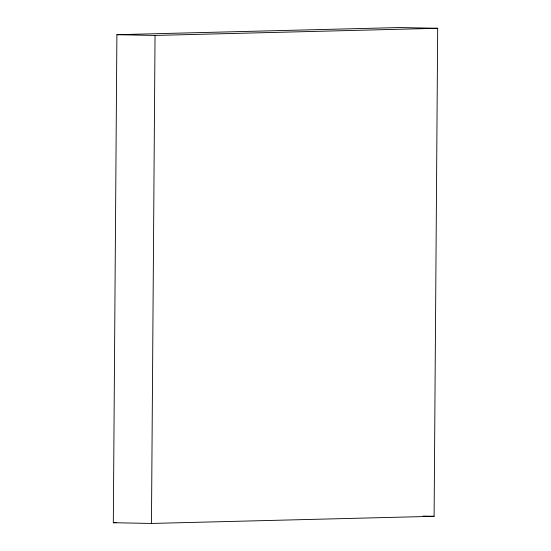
<?xml version="1.0" encoding="UTF-8"?>
<svg xmlns="http://www.w3.org/2000/svg" width="551" height="551" viewBox="0 0 551 551"><rect width="100%" height="100%" fill="white"/><g stroke="black" fill="none" stroke-linecap="round" stroke-linejoin="round"><path stroke-width="0.83" d="M113.313 522.713L116.895 34.699L399.537 27.55L437.687 28.287L434.105 516.301L151.463 523.45L113.313 522.713L116.75 522.623M151.463 523.45L155.038 35.436L437.687 28.287M116.895 34.699L155.038 35.436M423.085 516.087L434.105 516.301"/></g></svg>
